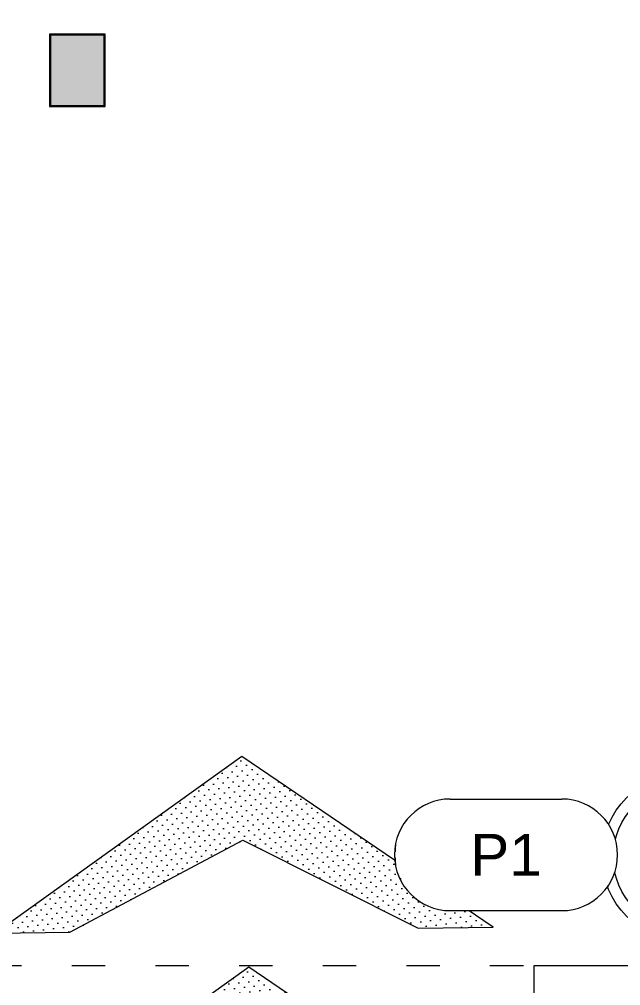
# Model space of a CAD drawing. Header units: millimetres. Extents: x 29001 to 40804, y -8833 to -5892.
# Drawn here: x 29685.7 to 29793.5, y -8651.8 to -8478.6 of the extents above; entities that cross this region are included whole.
import ezdxf
from ezdxf.enums import TextEntityAlignment as Align

# ---------------------------------------------------------------- set-up
doc = ezdxf.new("R2010")
doc.units = ezdxf.units.MM
doc.linetypes.add('ACAD_ISO03W100', pattern=[30, 12, -18])
doc.layers.get('0').update_dxf_attribs({"lineweight": 0})
for name, color, linetype, lineweight in [('00_KIRALAMA_GUZERGAH', 2, 'Continuous', 0), ('saksı', 180, 'Continuous', 0), ('xxx_Auto_Kaplama_Mermer Tarama', 45, 'Continuous', 0), ('xxx_Auto_Yardimci_Isaret Genel', 51, 'Continuous', 0)]:
    doc.layers.add(name, color=color, linetype=linetype, lineweight=lineweight)
doc.styles.add('AUTOBAN', font='')
doc.styles.get('AUTOBAN').set_extended_font_data('Helvetica Normal Tr')

# ---------------------------------------------------------------- blocks, each defined once
blk = doc.blocks.new('TÜM LAYOOUT')
at = {"color": 116, "lineweight": 0, "true_color": 0x136734}
blk.add_lwpolyline([(1796.26, -1873.45), (1796.26, -1879.96), (2296.26, -1879.96), (2296.26, -2326.45), (633.13, -2326.45), (633.13, -2358.95)], dxfattribs=at)
blk = doc.blocks.new('A$C573265D6')
at = {"layer": '00_KIRALAMA_GUZERGAH', "ltscale": 3}
h = blk.add_hatch(dxfattribs=at)
h.set_pattern_fill('SQDOTS', color=22, scale=0.1, angle=90, style=0)
h.set_pattern_definition([(90, (-240646.481, -952108.9823), (-2.54, 2e-16), [0, -2.54])])
h.paths.add_polyline_path([(95.82, 20.79), (112.74, 0), (104.7, 108.58), (0, 138.47), (16.93, 117.68), (81.41, 89.62)])
h = blk.add_hatch(dxfattribs=at)
h.set_pattern_fill('SQDOTS', color=22, scale=0.1, angle=90, style=0)
h.set_pattern_definition([(90, (-240704.1928, -952157.9014), (-2.54, 2e-16), [0, -2.54])])
h.paths.add_polyline_path([(38.1, -28.13), (55.03, -48.92), (46.99, 59.66), (-57.71, 89.55), (-40.78, 68.76), (23.7, 40.7)])
at = {"layer": '00_KIRALAMA_GUZERGAH', "color": 22, "ltscale": 3}
for points in [[(95.82, 20.79), (112.74, 0), (104.7, 108.58), (0, 138.47), (16.93, 117.68), (81.41, 89.62), (95.82, 20.79)], [(38.1, -28.13), (55.03, -48.92), (46.99, 59.66), (-57.71, 89.55), (-40.78, 68.76), (23.7, 40.7), (38.1, -28.13)]]:
    blk.add_lwpolyline(points, dxfattribs=at)
blk = doc.blocks.new('tente kolon')
at = {"true_color": 0x454545}
h = blk.add_hatch(color=250, dxfattribs=at)
h.dxf.hatch_style = 1
h.paths.add_polyline_path([(-9.8, -0.2), (-9.8, -12.8), (-0.2, -12.8), (-0.2, -0.2)])
blk.add_lwpolyline([(-10, 0), (-10, -13), (0, -13), (0, 0), (-10, 0)])
blk.add_lwpolyline([(-9.8, -0.2), (-9.8, -12.8), (-0.2, -12.8), (-0.2, -0.2)], close=True)
blk = doc.blocks.new('MOBİLYALAR')
at = {"color": 240, "linetype": 'ACAD_ISO03W100', "lineweight": 0, "ltscale": 0.5, "true_color": 0xed1f24}
blk.add_lwpolyline([(2296.26, -2326.45), (303.13, -2326.45), (303.13, -1853.45)], dxfattribs=at)
at = {"layer": 'saksı'}
for radius in [15, 13]:
    blk.add_circle((660.34, -2306.95), radius, dxfattribs=at)
at = {"lineweight": 0}
blk.add_blockref('tente kolon', (556.26, -2159.46), dxfattribs=at)
at = {"color": 3, "lineweight": 0, "xscale": 0.5, "yscale": 0.5, "zscale": 0.5, "rotation": 51.53949777089516}
blk.add_blockref('A$C573265D6', (590.74, -2363.66), dxfattribs=at)
blk = doc.blocks.new('_TagSlot')
at = {"color": 0, "linetype": 'ByBlock', "lineweight": -2, "transparency": 16777216}
for p, q in [((-4, 4), (4, 4)), ((-4, -4), (4, -4))]:
    blk.add_line(p, q, dxfattribs=at)
for centre, start, end in [((-4, 0), 90, 270), ((4, 0), 270, 90)]:
    blk.add_arc(centre, 4, start, end, dxfattribs=at)
at = {"layer": 'xxx_Auto_Kaplama_Mermer Tarama', "color": 0, "transparency": 16777216, "style": 'AUTOBAN'}
blk.add_attdef('TAGNUMBER', text='', height=3, dxfattribs=at).set_placement((0, -1.5), align=Align.CENTER)
blk = doc.blocks.new('key planxx')
blk.add_wipeout([(-860.14, -1653.1), (-840.14, -1653.1), (-836.31, -1653.86), (-833.3, -1655.82), (-831.41, -1658.23), (-830.44, -1660.67), (-830.14, -1663.1), (-830.75, -1666.53), (-832.66, -1669.73), (-834.01, -1671), (-836.79, -1672.52), (-840.14, -1673.1), (-861.77, -1672.97), (-864.14, -1672.27), (-866.91, -1670.47), (-868.09, -1669.17), (-869.96, -1664.99), (-869.94, -1661.11), (-868.64, -1657.83), (-866.78, -1655.62), (-863.08, -1653.54)])
at = {"layer": 'xxx_Auto_Yardimci_Isaret Genel', "xscale": 2.5, "yscale": 2.5, "zscale": 2.5}
blk.add_blockref('_TagSlot', (-850.14, -1663.1), dxfattribs=at).add_auto_attribs({'TAGNUMBER': 'P1'})

msp = doc.modelspace()

# ---------------------------------------------------------------- block references
at = {"color": 6}
msp.add_blockref('TÜM LAYOOUT', (29144.79, -6321.8), dxfattribs=at)

# ---------------------------------------------------------------- next in the draw order: block references
msp.add_blockref('MOBİLYALAR', (29144.79, -6321.8), dxfattribs=at)

# ---------------------------------------------------------------- next in the draw order: block references
msp.add_blockref('key planxx', (30623.06, -6965.25), dxfattribs=at)

doc.saveas('drawing.dxf')
